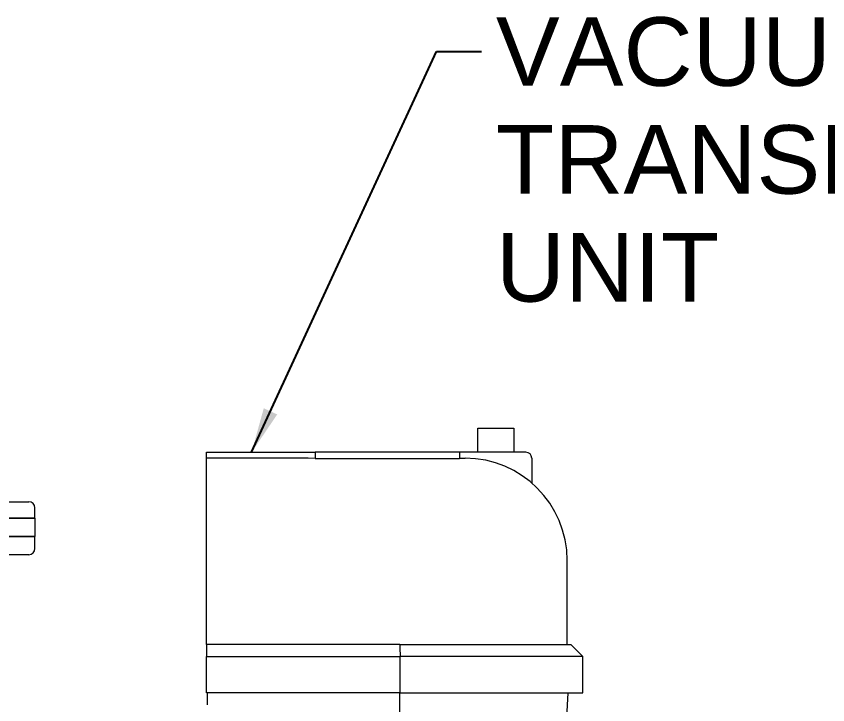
# Model space of a CAD drawing. Header units: inches. Extents: x 12 to 318, y 5 to 204.
# Drawn here: x 258.66 to 275.53, y 87.67 to 101.98 of the extents above; entities that cross this region are included whole.
import ezdxf

# ---------------------------------------------------------------- set-up
doc = ezdxf.new("R2010")
doc.units = ezdxf.units.IN
doc.header["$LTSCALE"] = 9.5
doc.header["$MEASUREMENT"] = 0
doc.layers.add('Symbol (ANSI)', color=7, linetype='Continuous', lineweight=25)
doc.layers.add('Visible', color=7, linetype='Continuous', lineweight=18)
doc.styles.add('MEMCOR Medium', font='arial.ttf')
doc.dimstyles.new('Default (ANSI)$7', dxfattribs={"dimscale": 9.5, "dimtxt": 0.15, "dimasz": 0.098425, "dimexe": 0.125, "dimexo": 0.0625, "dimgap": 0.031496, "dimtad": 0, "dimtih": 1, "dimtoh": 1, "dimdec": 4, "dimrnd": 1e-08, "dimzin": 3, "dimdsep": 46, "dimlunit": 5, "dimtxsty": 'MEMCOR Medium', "dimcen": 0.09, "dimdle": 0.393701, "dimclrd": 256, "dimclre": 256, "dimclrt": 256, "dimadec": 0, "dimazin": 1, "dimtfac": 0.8, "dimtofl": 0, "dimtmove": 0, "dimatfit": 3, "dimfxl": 1, "dimfrac": 1, "dimtolj": 1, "dimtzin": 4, "dimlwd": -1, "dimlwe": -1, "dimarcsym": 0})

msp = doc.modelspace()

# ---------------------------------------------------------------- linework, layer by layer
at = {"layer": 'Visible'}
for p, q in [((268.253838, 92.919365), (268.253838, 93.419365)), ((268.253838, 93.419365), (269.003838, 93.419365)), ((269.003838, 93.419365), (269.003838, 92.919365)), ((262.615204, 92.919365), (264.873646, 92.919365)), ((262.615204, 92.794365), (262.615204, 92.919365)), ((267.878838, 92.919365), (264.873646, 92.919365)), ((264.873646, 92.919365), (264.873646, 92.791682)), ((267.878838, 92.919365), (267.878838, 92.790491)), ((269.253838, 92.919365), (267.878838, 92.919365)), ((262.615204, 90.669365), (262.615204, 92.794365)), ((263.730004, 92.794365), (262.615204, 92.794365)), ((267.878838, 92.794365), (267.991469, 92.794365)), ((269.378838, 92.794365), (269.378838, 92.27897)), ((226.112483, 91.889365), (258.922483, 91.889365)), ((259.047483, 91.549365), (259.047483, 91.764365)), ((225.987483, 91.549365), (259.047483, 91.549365)), ((259.047483, 91.549365), (225.987483, 91.549365)), ((259.047483, 91.549365), (259.047483, 91.169365)), ((259.047483, 91.169365), (225.987483, 91.169365)), ((225.987483, 91.169365), (259.047483, 91.169365)), ((259.047483, 90.914365), (259.047483, 91.169365)), ((258.922483, 90.789365), (226.112483, 90.789365)), ((262.615204, 88.919365), (262.615204, 90.669365)), ((270.116469, 88.919365), (270.116469, 90.669365)), ((262.615204, 88.919365), (262.615204, 88.669365)), ((266.631611, 88.919365), (262.615204, 88.919365)), ((266.631611, 88.919365), (270.187869, 88.919365)), ((270.187869, 88.919365), (270.437869, 88.669365)), ((262.615204, 87.919365), (262.615204, 88.669365)), ((262.615204, 88.669365), (266.643598, 88.669365)), ((266.643598, 87.919365), (266.643598, 88.669365)), ((270.437869, 88.669365), (266.643598, 88.669365)), ((270.437869, 87.919365), (270.437869, 88.669365)), ((266.643598, 87.919365), (262.615204, 87.919365)), ((262.628838, 87.919365), (262.628838, 87.669365)), ((266.628838, 87.919365), (266.628838, 85.479779)), ((266.643598, 87.919365), (270.437869, 87.919365)), ((270.128838, 87.919365), (269.153771, 69.393085))]:
    msp.add_line(p, q, dxfattribs=at)
for centre, radius, start, end in [((269.253838, 92.794365), 0.125, 0, 90), ((267.991469, 90.669365), 2.125, 0, 90), ((258.922483, 91.764365), 0.125, 0, 90), ((258.922483, 90.914365), 0.125, 270, 0)]:
    msp.add_arc(centre, radius, start, end, dxfattribs=at)
msp.add_ellipse((263.730004, 90.669365), major_axis=(22.766058, 0), ratio=0.093340709, start_param=1.520540653, end_param=1.570796327, dxfattribs=at)
for points, knots in [([(264.873646, 92.791682), (264.956631, 92.791106), (265.0398, 92.790501), (265.420919, 92.787835), (265.718342, 92.78621), (266.004675, 92.78621), (266.119027, 92.78621), (266.238093, 92.786449), (266.359068, 92.78697)], [26.213517074, 26.213517074, 26.213517074, 26.213517074, 26.824810769, 26.824810769, 29.016237352, 29.016237352, 29.016237352, 29.891417752, 29.891417752, 29.891417752, 29.891417752]), ([(266.359068, 92.78697), (266.416389, 92.787276), (266.473441, 92.787627), (266.573499, 92.788567), (266.616312, 92.789047), (266.658452, 92.78955)], [-55.1561514955, -55.1561514955, -55.1561514955, -55.1561514955, -54.7075950751, -54.7075950751, -54.3637081452, -54.3637081452, -54.3637081452, -54.3637081452]), ([(266.658452, 92.78955), (266.701656, 92.790087), (266.744557, 92.790456), (267.071777, 92.792699), (267.32314, 92.791023), (267.598721, 92.787953), (267.686441, 92.786642), (267.790534, 92.786136), (267.822973, 92.786264), (267.861971, 92.787568), (267.873093, 92.78844), (267.878279, 92.789849), (267.878839, 92.79017), (267.878838, 92.790491)], [-37.914858437, -37.914858437, -37.914858437, -37.914858437, -37.674676988, -37.674676988, -36.064935499, -36.064935499, -35.345048353, -35.345048353, -34.968662607, -34.968662607, -34.699552539, -34.699552539, -34.624049898, -34.624049898, -34.624049898, -34.624049898])]:
    msp.add_open_spline(points, degree=3, knots=knots, dxfattribs=at)
msp.add_open_spline([(266.631611, 88.919365), (266.63554, 88.836063), (266.63954, 88.752669), (266.643598, 88.669365)], degree=3, dxfattribs=at)

# ---------------------------------------------------------------- texts
at = {"layer": 'Symbol (ANSI)', "insert": (268.631946, 101.96047), "char_height": 1.42500005, "width": 10.73203204, "attachment_point": 1, "line_spacing_factor": 0.944221, "style": 'MEMCOR Medium'}
msp.add_mtext('\\fArial|b0|i0;VACUUM\\P\\fArial|b0|i0;TRANSFER\\P\\fArial|b0|i0;UNIT', dxfattribs=at)

# ---------------------------------------------------------------- leaders
at = {"layer": 'Symbol (ANSI)', "annotation_type": 0, "has_hookline": 1, "hookline_direction": 0, "text_width": 10.656395}
msp.add_leader([(263.552796, 92.919365), (267.397694, 101.24797), (268.332733, 101.24797)], dimstyle='Default (ANSI)$7', override={"dimtad": 0}, dxfattribs=at)

doc.saveas('drawing.dxf')
